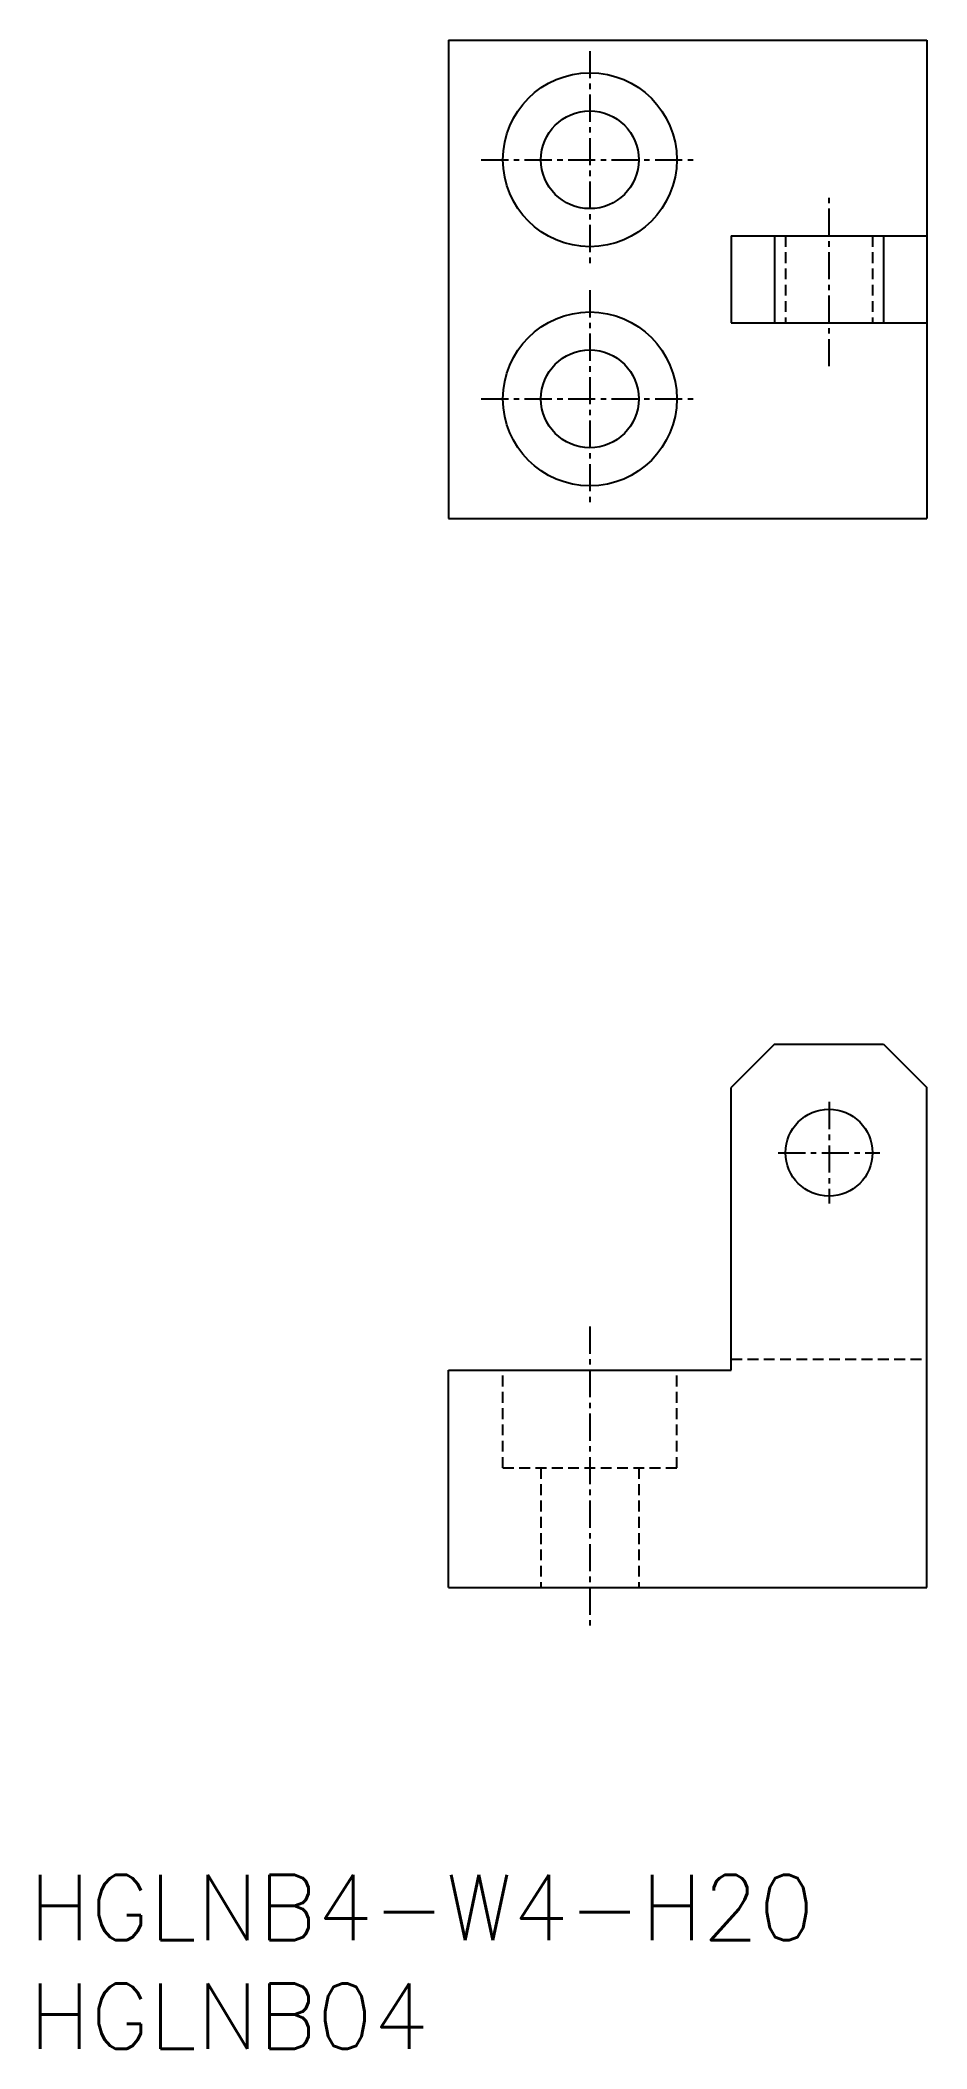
# Model space of a CAD drawing. Extents: x 115.4 to 156.2, y 51.2 to 143.6.
import ezdxf
from ezdxf.enums import TextEntityAlignment as Align

# ---------------------------------------------------------------- set-up
doc = ezdxf.new("R2010")
doc.units = 0
doc.linetypes.add('CENTER', pattern=[2, 1.25, -0.25, 0.25, -0.25])
doc.linetypes.add('DASHED', pattern=[0.75, 0.5, -0.25])
doc.layers.get('0').update_dxf_attribs({"linetype": 'CONTINUOUS'})
doc.layers.add('CENTER', color=1, linetype='CENTER')
doc.layers.add('DASHED', color=2, linetype='DASHED')
doc.styles.get("Standard").update_dxf_attribs({"font": 'txt.shx', "bigfont": 'extfont.shx'})

msp = doc.modelspace()

# ---------------------------------------------------------------- linework, layer by layer
at = {"color": 7, "linetype": 'CONTINUOUS'}
for p, q in [((134.23, 143.57), (134.23, 121.57)), ((134.23, 143.57), (156.23, 143.57)), ((156.23, 143.57), (156.23, 121.57)), ((147.23, 134.57), (156.23, 134.57)), ((147.23, 134.57), (147.23, 130.57)), ((149.23, 134.57), (149.23, 130.57)), ((154.23, 134.57), (154.23, 130.57)), ((147.23, 130.57), (156.23, 130.57)), ((134.23, 121.57), (156.23, 121.57)), ((149.23, 97.395), (147.23, 95.395)), ((149.23, 97.395), (154.23, 97.395)), ((154.23, 97.395), (156.23, 95.395)), ((147.23, 82.395), (147.23, 95.395)), ((156.23, 72.395), (156.23, 95.395)), ((134.23, 72.395), (134.23, 82.395)), ((134.23, 82.395), (147.23, 82.395)), ((134.23, 72.395), (156.23, 72.395))]:
    msp.add_line(p, q, dxfattribs=at)
at = {"color": 3, "linetype": 'DASHED'}
for p, q in [((149.73, 134.57), (149.73, 130.57)), ((153.73, 134.57), (153.73, 130.57)), ((136.73, 77.895), (136.73, 82.395)), ((144.73, 77.895), (144.73, 82.395)), ((147.23, 82.895), (156.23, 82.895)), ((136.73, 77.895), (144.73, 77.895)), ((138.48, 77.895), (138.48, 72.395)), ((142.98, 77.895), (142.98, 72.395))]:
    msp.add_line(p, q, dxfattribs=at)
at = {"color": 7, "linetype": 'CONTINUOUS'}
for centre, radius in [((140.73, 138.07), 4), ((140.73, 138.07), 2.25), ((140.73, 127.07), 4), ((140.73, 127.07), 2.25), ((151.73, 92.395), 2)]:
    msp.add_circle(centre, radius, dxfattribs=at)
at = {"layer": 'CENTER', "color": 1, "linetype": 'CENTER'}
for p, q in [((140.73, 143.07), (140.73, 133.07)), ((135.73, 138.07), (145.73, 138.07)), ((151.73, 128.57), (151.73, 136.57)), ((140.73, 132.07), (140.73, 122.07)), ((135.73, 127.07), (145.73, 127.07)), ((151.73, 94.728), (151.73, 90.062)), ((149.396, 92.395), (154.063, 92.395)), ((140.73, 84.395), (140.73, 70.395))]:
    msp.add_line(p, q, dxfattribs=at)
at = {"layer": 'DASHED', "linetype": 'CENTER'}
msp.add_line((147.23, 130.57), (147.23, 130.57), dxfattribs=at)

# ---------------------------------------------------------------- texts
at = {"color": 7, "linetype": 'CONTINUOUS'}
for s, p in [('HGLNB4-W4-H20', (114.93, 57.674)), ('HGLNB04', (114.93, 52.674))]:
    msp.add_text(s, height=3, dxfattribs=at).set_placement(p, align=Align.MIDDLE_LEFT)

doc.saveas('drawing.dxf')
